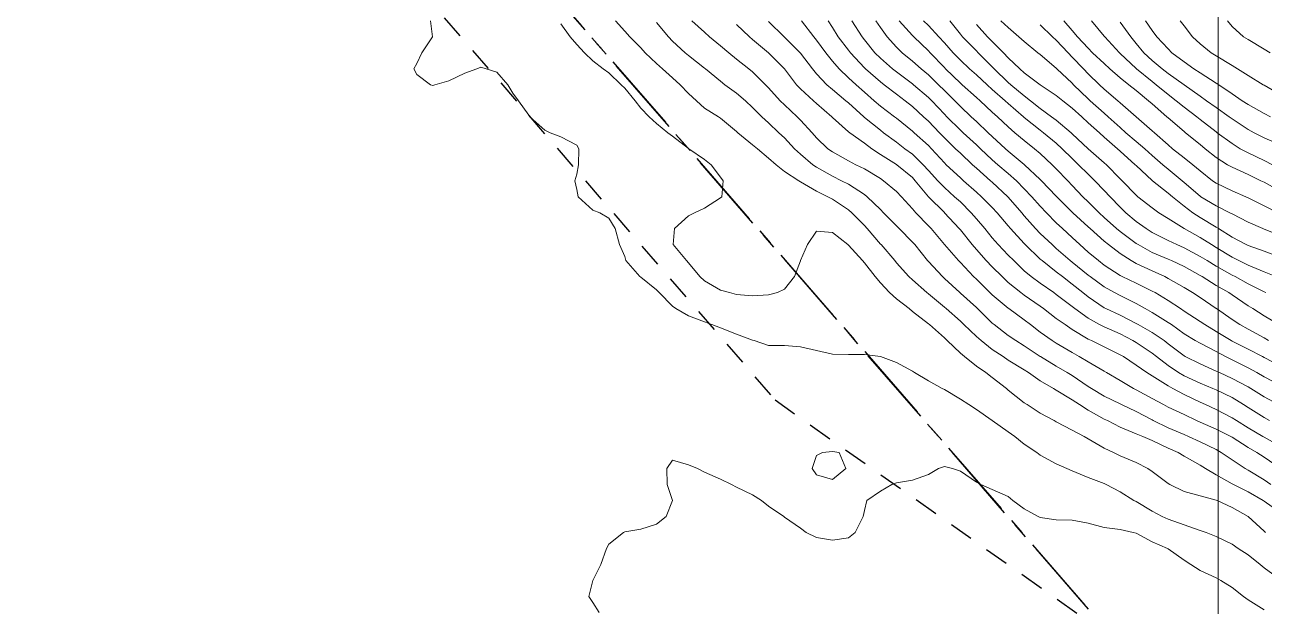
# Model space of a CAD drawing. Header units: centimetres. Extents: x 0 to 642158, y -847 to 649707.
# Drawn here: x 616929.49 to 616968.25, y 620188.95 to 620207.12 of the extents above; entities that cross this region are included whole.
import ezdxf

# ---------------------------------------------------------------- set-up
doc = ezdxf.new("R2010")
doc.units = ezdxf.units.CM
doc.header["$MEASUREMENT"] = 0
doc.linetypes.add('CENTERX2', pattern=[4, 2.5, -0.5, 0.5, -0.5])
doc.linetypes.add('JIS_02_0.7', pattern=[1.35, 0.75, -0.6])
for name, color, linetype, lineweight in [('MEV_grille', 254, 'Continuous', 9), ('WAL_parcellaire agricole', 7, 'JIS_02_0.7', 25), ('WAL_topographie 0.5', 253, 'Continuous', 20)]:
    doc.layers.add(name, color=color, linetype=linetype, lineweight=lineweight)
doc.layers.add('SPW_parcellaire cadastral', color=7, linetype='CENTERX2', lineweight=25, true_color=0xff0542)

# ---------------------------------------------------------------- blocks, each defined once
blk = doc.blocks.new('*U112')
at = {"layer": 'MEV_grille', "transparency": 33554687}
blk.add_lwpolyline([(0, 1825.476), (0, -1825.476)], dxfattribs=at)
blk = doc.blocks.new('*U113')
at = {"layer": 'MEV_grille', "color": 0, "linetype": 'ByBlock', "lineweight": -2, "transparency": 16777216}
blk.add_blockref('*U112', (1600, 0), dxfattribs=at)

msp = doc.modelspace()

# ---------------------------------------------------------------- linework, layer by layer
at = {"layer": 'SPW_parcellaire cadastral'}
for points in [[(617146.257, 620375.609), (617171.917, 620342.183), (617234.747, 620260.301), (617106.707, 620158.882), (617115.103, 620149.589), (617064.759, 620106.478), (617053.863, 620117.239), (616968.009, 620182.814), (616937.386, 620218.037), (616956.282, 620268.99), (616938.408, 620293.768), (616934.252, 620317.224), (616964.517, 620340.941), (617015.701, 620270.757), (617035.118, 620286.317), (617053.068, 620300.715), (617070.714, 620314.879), (617111.129, 620347.351), (617146.257, 620375.609)], [(616824.166, 620098.846), (616769.835, 620197.706), (616883.906, 620279.593), (616937.386, 620218.037), (616968.009, 620182.814), (616963.37, 620180.072), (616958.502, 620177.199), (616913.726, 620151.806), (616824.166, 620098.846)]]:
    msp.add_lwpolyline(points, dxfattribs=at)
at = {"layer": 'WAL_parcellaire agricole'}
msp.add_lwpolyline([(616814.972, 620053.628), (616740.957, 620187.285), (616763.872, 620197.621), (616785.453, 620210.873), (616845.948, 620253.88), (616873.445, 620272.883), (616895.443, 620289.885), (616917.191, 620305.471), (616928.44, 620312.222), (616940.443, 620291.39), (616945.861, 620276.474), (616947.695, 620267.475), (616936.951, 620221.391), (616939.069, 620211.428), (616952.954, 620195.393), (616968.962, 620184.092), (616986.584, 620171.864), (617004.365, 620160.596), (617008.458, 620154.4)], dxfattribs=at)
at = {"layer": 'WAL_topographie 0.5'}
for points in [[(616968.75, 620189.782), (616968.25, 620190.149), (616968.132, 620190.25), (616967.75, 620190.551), (616967.443, 620190.75), (616967.25, 620190.88), (616966.75, 620191.128), (616966.436, 620191.25), (616966.25, 620191.315), (616965.75, 620191.489), (616965.25, 620191.663), (616965.064, 620191.75), (616964.75, 620191.921), (616964.25, 620192.214), (616964.177, 620192.25), (616963.75, 620192.521), (616963.314, 620192.75), (616963.25, 620192.781), (616962.75, 620192.973), (616962.25, 620193.176), (616962.076, 620193.25), (616961.75, 620193.394), (616961.25, 620193.671), (616961.141, 620193.75), (616960.75, 620194.012), (616960.452, 620194.25), (616960.25, 620194.393), (616959.75, 620194.75), (616959.75, 620194.75), (616959.25, 620195.094), (616959.014, 620195.25), (616958.75, 620195.419), (616958.25, 620195.716), (616958.184, 620195.75), (616957.75, 620195.988), (616957.315, 620196.25), (616957.25, 620196.291), (616956.75, 620196.57), (616956.25, 620196.75), (616956.25, 620196.75), (616955.75, 620196.82), (616955.25, 620196.818), (616954.75, 620196.828), (616954.25, 620196.936), (616953.75, 620197.054), (616953.25, 620197.092), (616952.75, 620197.099), (616952.301, 620197.25), (616952.25, 620197.26), (616951.75, 620197.45), (616951.25, 620197.647), (616950.973, 620197.75), (616950.75, 620197.833), (616950.25, 620198.021), (616949.855, 620198.25), (616949.75, 620198.331), (616949.333, 620198.75), (616949.25, 620198.835), (616948.75, 620199.236), (616948.723, 620199.25), (616948.291, 620199.75), (616948.25, 620199.88), (616948.089, 620200.25), (616947.949, 620200.75), (616947.75, 620201.076), (616947.476, 620201.25), (616947.25, 620201.33), (616946.795, 620201.75), (616946.75, 620201.977), (616946.693, 620202.25), (616946.75, 620202.45), (616946.808, 620202.75), (616946.818, 620203.25), (616946.75, 620203.359), (616946.25, 620203.625), (616945.921, 620203.75), (616945.75, 620203.832), (616945.288, 620204.25), (616945.25, 620204.294), (616944.925, 620204.75), (616944.75, 620204.987), (616944.593, 620205.25), (616944.25, 620205.645), (616943.917, 620205.75), (616943.75, 620205.801), (616943.625, 620205.75), (616943.25, 620205.615), (616942.75, 620205.368), (616942.313, 620205.25), (616942.25, 620205.222), (616942.178, 620205.25), (616941.75, 620205.571), (616941.657, 620205.75), (616941.75, 620205.911), (616941.907, 620206.25), (616942.242, 620206.75), (616942.172, 620207.25)], [(616968.75, 620191.877), (616968.25, 620192.231), (616968.223, 620192.25), (616967.75, 620192.521), (616967.293, 620192.75), (616967.25, 620192.774), (616966.75, 620193.054), (616966.413, 620193.25), (616966.25, 620193.351), (616965.75, 620193.638), (616965.56, 620193.75), (616965.25, 620193.887), (616964.75, 620194.122), (616964.458, 620194.25), (616964.25, 620194.337), (616963.75, 620194.546), (616963.349, 620194.75), (616963.25, 620194.796), (616962.75, 620195.073), (616962.477, 620195.25), (616962.25, 620195.4), (616961.75, 620195.7), (616961.667, 620195.75), (616961.25, 620195.991), (616960.883, 620196.25), (616960.75, 620196.335), (616960.25, 620196.643), (616960.091, 620196.75), (616959.75, 620196.976), (616959.396, 620197.25), (616959.25, 620197.378), (616958.86, 620197.75), (616958.75, 620197.858), (616958.309, 620198.25), (616958.25, 620198.3), (616957.75, 620198.708), (616957.697, 620198.75), (616957.25, 620199.145), (616957.138, 620199.25), (616956.75, 620199.685), (616956.696, 620199.75), (616956.269, 620200.25), (616956.25, 620200.27), (616955.839, 620200.75), (616955.75, 620200.847), (616955.356, 620201.25), (616955.25, 620201.342), (616954.75, 620201.674), (616954.604, 620201.75), (616954.25, 620201.922), (616953.75, 620202.218), (616953.698, 620202.25), (616953.25, 620202.535), (616952.984, 620202.75), (616952.75, 620202.954), (616952.403, 620203.25), (616952.25, 620203.37), (616951.792, 620203.75), (616951.75, 620203.792), (616951.25, 620204.205), (616951.18, 620204.25), (616950.75, 620204.519), (616950.495, 620204.75), (616950.25, 620204.981), (616949.984, 620205.25), (616949.75, 620205.463), (616949.43, 620205.75), (616949.25, 620205.911), (616948.89, 620206.25), (616948.75, 620206.4), (616948.413, 620206.75), (616948.25, 620206.928), (616947.962, 620207.25)], [(616968.75, 620193.265), (616968.25, 620193.608), (616968.027, 620193.75), (616967.75, 620193.906), (616967.25, 620194.23), (616967.215, 620194.25), (616966.75, 620194.483), (616966.25, 620194.7), (616966.135, 620194.75), (616965.75, 620194.935), (616965.25, 620195.173), (616965.101, 620195.25), (616964.75, 620195.44), (616964.25, 620195.71), (616964.171, 620195.75), (616963.75, 620195.999), (616963.317, 620196.25), (616963.25, 620196.29), (616962.75, 620196.582), (616962.467, 620196.75), (616962.25, 620196.873), (616961.75, 620197.168), (616961.623, 620197.25), (616961.25, 620197.518), (616960.943, 620197.75), (616960.75, 620197.898), (616960.266, 620198.25), (616960.25, 620198.261), (616959.75, 620198.677), (616959.673, 620198.75), (616959.25, 620199.168), (616959.163, 620199.25), (616958.75, 620199.69), (616958.693, 620199.75), (616958.254, 620200.25), (616958.25, 620200.255), (616957.839, 620200.75), (616957.75, 620200.843), (616957.359, 620201.25), (616957.25, 620201.373), (616956.904, 620201.75), (616956.75, 620201.914), (616956.351, 620202.25), (616956.25, 620202.316), (616955.75, 620202.617), (616955.477, 620202.75), (616955.25, 620202.872), (616954.75, 620203.15), (616954.609, 620203.25), (616954.25, 620203.595), (616954.112, 620203.75), (616953.75, 620204.143), (616953.649, 620204.25), (616953.25, 620204.621), (616953.117, 620204.75), (616952.75, 620205.154), (616952.653, 620205.25), (616952.25, 620205.654), (616952.136, 620205.75), (616951.75, 620206.054), (616951.51, 620206.25), (616951.25, 620206.465), (616950.903, 620206.75), (616950.75, 620206.891), (616950.354, 620207.25)], [(616968.699, 620195.25), (616968.25, 620195.491), (616967.836, 620195.75), (616967.75, 620195.8), (616967.25, 620196.069), (616966.851, 620196.25), (616966.75, 620196.298), (616966.25, 620196.52), (616965.786, 620196.75), (616965.75, 620196.77), (616965.25, 620197.152), (616965.124, 620197.25), (616964.75, 620197.508), (616964.315, 620197.75), (616964.25, 620197.786), (616963.75, 620198.042), (616963.302, 620198.25), (616963.25, 620198.277), (616962.75, 620198.617), (616962.579, 620198.75), (616962.25, 620199.011), (616961.942, 620199.25), (616961.75, 620199.402), (616961.304, 620199.75), (616961.25, 620199.798), (616960.782, 620200.25), (616960.75, 620200.283), (616960.322, 620200.75), (616960.25, 620200.838), (616959.902, 620201.25), (616959.75, 620201.411), (616959.414, 620201.75), (616959.25, 620201.896), (616958.848, 620202.25), (616958.75, 620202.339), (616958.309, 620202.75), (616958.25, 620202.807), (616957.843, 620203.25), (616957.75, 620203.347), (616957.305, 620203.75), (616957.25, 620203.8), (616956.75, 620204.2), (616956.685, 620204.25), (616956.25, 620204.582), (616956.052, 620204.75), (616955.75, 620205.013), (616955.487, 620205.25), (616955.25, 620205.47), (616954.955, 620205.75), (616954.75, 620205.987), (616954.542, 620206.25), (616954.25, 620206.646), (616954.165, 620206.75), (616953.78, 620207.25)], [(616968.75, 620195.854), (616968.25, 620196.119), (616968.02, 620196.25), (616967.75, 620196.395), (616967.25, 620196.649), (616967.047, 620196.75), (616966.75, 620196.907), (616966.25, 620197.165), (616966.099, 620197.25), (616965.75, 620197.46), (616965.35, 620197.75), (616965.25, 620197.818), (616964.75, 620198.131), (616964.534, 620198.25), (616964.25, 620198.413), (616963.75, 620198.657), (616963.573, 620198.75), (616963.25, 620198.929), (616962.81, 620199.25), (616962.75, 620199.296), (616962.25, 620199.698), (616962.185, 620199.75), (616961.75, 620200.134), (616961.619, 620200.25), (616961.25, 620200.598), (616961.104, 620200.75), (616960.75, 620201.156), (616960.672, 620201.25), (616960.25, 620201.738), (616960.239, 620201.75), (616959.75, 620202.2), (616959.694, 620202.25), (616959.25, 620202.646), (616959.135, 620202.75), (616958.75, 620203.107), (616958.602, 620203.25), (616958.25, 620203.59), (616958.096, 620203.75), (616957.75, 620204.111), (616957.598, 620204.25), (616957.25, 620204.568), (616957.021, 620204.75), (616956.75, 620204.955), (616956.367, 620205.25), (616956.25, 620205.339), (616955.779, 620205.75), (616955.75, 620205.779), (616955.31, 620206.25), (616955.25, 620206.327), (616954.931, 620206.75), (616954.75, 620207.043), (616954.617, 620207.25)], [(616968.75, 620196.456), (616968.25, 620196.726), (616968.204, 620196.75), (616967.75, 620196.984), (616967.25, 620197.237), (616967.226, 620197.25), (616966.75, 620197.539), (616966.401, 620197.75), (616966.25, 620197.852), (616965.75, 620198.173), (616965.633, 620198.25), (616965.25, 620198.499), (616964.839, 620198.75), (616964.75, 620198.799), (616964.25, 620199.048), (616963.815, 620199.25), (616963.75, 620199.283), (616963.25, 620199.613), (616963.071, 620199.75), (616962.75, 620200.016), (616962.487, 620200.25), (616962.25, 620200.474), (616961.949, 620200.75), (616961.75, 620200.934), (616961.441, 620201.25), (616961.25, 620201.451), (616960.987, 620201.75), (616960.75, 620202), (616960.502, 620202.25), (616960.25, 620202.473), (616959.927, 620202.75), (616959.75, 620202.905), (616959.382, 620203.25), (616959.25, 620203.375), (616958.834, 620203.75), (616958.75, 620203.828), (616958.33, 620204.25), (616958.25, 620204.332), (616957.855, 620204.75), (616957.75, 620204.855), (616957.288, 620205.25), (616957.25, 620205.282), (616956.75, 620205.653), (616956.624, 620205.75), (616956.25, 620206.08), (616956.079, 620206.25), (616955.75, 620206.657), (616955.678, 620206.75), (616955.358, 620207.25)], [(616968.391, 620197.25), (616968.25, 620197.334), (616967.75, 620197.609), (616967.496, 620197.75), (616967.25, 620197.913), (616966.758, 620198.25), (616966.75, 620198.256), (616966.25, 620198.593), (616966.011, 620198.75), (616965.75, 620198.907), (616965.25, 620199.193), (616965.144, 620199.25), (616964.75, 620199.427), (616964.25, 620199.665), (616964.098, 620199.75), (616963.75, 620199.972), (616963.383, 620200.25), (616963.25, 620200.354), (616962.807, 620200.75), (616962.75, 620200.803), (616962.266, 620201.25), (616962.25, 620201.266), (616961.763, 620201.75), (616961.75, 620201.764), (616961.288, 620202.25), (616961.25, 620202.288), (616960.758, 620202.75), (616960.75, 620202.757), (616960.25, 620203.17), (616960.159, 620203.25), (616959.75, 620203.628), (616959.621, 620203.75), (616959.25, 620204.103), (616959.091, 620204.25), (616958.75, 620204.572), (616958.577, 620204.75), (616958.25, 620205.071), (616958.071, 620205.25), (616957.75, 620205.564), (616957.522, 620205.75), (616957.25, 620205.988), (616956.931, 620206.25), (616956.75, 620206.426), (616956.462, 620206.75), (616956.25, 620207.038), (616956.104, 620207.25)], [(616968.712, 620197.75), (616968.25, 620198.027), (616967.895, 620198.25), (616967.75, 620198.341), (616967.25, 620198.678), (616967.143, 620198.75), (616966.75, 620198.973), (616966.309, 620199.25), (616966.25, 620199.285), (616965.75, 620199.564), (616965.352, 620199.75), (616965.25, 620199.794), (616964.75, 620200.004), (616964.314, 620200.25), (616964.25, 620200.291), (616963.75, 620200.659), (616963.636, 620200.75), (616963.25, 620201.1), (616963.088, 620201.25), (616962.75, 620201.588), (616962.586, 620201.75), (616962.25, 620202.102), (616962.109, 620202.25), (616961.75, 620202.624), (616961.626, 620202.75), (616961.25, 620203.096), (616961.067, 620203.25), (616960.75, 620203.504), (616960.458, 620203.75), (616960.25, 620203.931), (616959.91, 620204.25), (616959.75, 620204.393), (616959.366, 620204.75), (616959.25, 620204.854), (616958.807, 620205.25), (616958.75, 620205.3), (616958.289, 620205.75), (616958.25, 620205.79), (616957.805, 620206.25), (616957.75, 620206.31), (616957.291, 620206.75), (616957.25, 620206.791), (616956.833, 620207.25)], [(616968.305, 620198.75), (616968.25, 620198.774), (616967.75, 620199.03), (616967.346, 620199.25), (616967.25, 620199.298), (616966.75, 620199.578), (616966.467, 620199.75), (616966.25, 620199.883), (616965.75, 620200.15), (616965.517, 620200.25), (616965.25, 620200.377), (616964.75, 620200.629), (616964.561, 620200.75), (616964.25, 620200.977), (616963.93, 620201.25), (616963.75, 620201.426), (616963.433, 620201.75), (616963.25, 620201.944), (616962.958, 620202.25), (616962.75, 620202.45), (616962.449, 620202.75), (616962.25, 620202.94), (616961.937, 620203.25), (616961.75, 620203.419), (616961.348, 620203.75), (616961.25, 620203.825), (616960.75, 620204.228), (616960.725, 620204.25), (616960.25, 620204.664), (616960.154, 620204.75), (616959.75, 620205.101), (616959.584, 620205.25), (616959.25, 620205.561), (616959.036, 620205.75), (616958.75, 620206.019), (616958.527, 620206.25), (616958.25, 620206.56), (616958.075, 620206.75), (616957.75, 620207.103), (616957.602, 620207.25)], [(616968.614, 620199.25), (616968.25, 620199.4), (616967.75, 620199.609), (616967.46, 620199.75), (616967.25, 620199.858), (616966.75, 620200.162), (616966.606, 620200.25), (616966.25, 620200.473), (616965.754, 620200.75), (616965.75, 620200.753), (616965.25, 620201.068), (616964.961, 620201.25), (616964.75, 620201.398), (616964.301, 620201.75), (616964.25, 620201.794), (616963.81, 620202.25), (616963.75, 620202.312), (616963.318, 620202.75), (616963.25, 620202.811), (616962.75, 620203.248), (616962.748, 620203.25), (616962.25, 620203.719), (616962.216, 620203.75), (616961.75, 620204.142), (616961.604, 620204.25), (616961.25, 620204.505), (616960.945, 620204.75), (616960.75, 620204.901), (616960.333, 620205.25), (616960.25, 620205.323), (616959.805, 620205.75), (616959.75, 620205.809), (616959.305, 620206.25), (616959.25, 620206.306), (616958.815, 620206.75), (616958.75, 620206.831), (616958.42, 620207.25)], [(616968.75, 620200.541), (616968.25, 620200.736), (616968.215, 620200.75), (616967.75, 620200.956), (616967.25, 620201.21), (616967.178, 620201.25), (616966.75, 620201.466), (616966.277, 620201.75), (616966.25, 620201.768), (616965.75, 620202.195), (616965.686, 620202.25), (616965.25, 620202.609), (616965.083, 620202.75), (616964.75, 620203.042), (616964.519, 620203.25), (616964.25, 620203.478), (616963.93, 620203.75), (616963.75, 620203.913), (616963.378, 620204.25), (616963.25, 620204.361), (616962.815, 620204.75), (616962.75, 620204.812), (616962.293, 620205.25), (616962.25, 620205.295), (616961.767, 620205.75), (616961.75, 620205.768), (616961.25, 620206.192), (616961.175, 620206.25), (616960.75, 620206.6), (616960.584, 620206.75), (616960.25, 620207.035), (616960.019, 620207.25)], [(616968.75, 620201.924), (616968.25, 620202.2), (616968.153, 620202.25), (616967.75, 620202.443), (616967.25, 620202.668), (616967.109, 620202.75), (616966.75, 620202.979), (616966.41, 620203.25), (616966.25, 620203.377), (616965.794, 620203.75), (616965.75, 620203.786), (616965.25, 620204.217), (616965.212, 620204.25), (616964.75, 620204.651), (616964.639, 620204.75), (616964.25, 620205.066), (616964.023, 620205.25), (616963.75, 620205.47), (616963.429, 620205.75), (616963.25, 620205.912), (616962.886, 620206.25), (616962.75, 620206.391), (616962.417, 620206.75), (616962.25, 620206.95), (616961.986, 620207.25)], [(616968.511, 620202.75), (616968.25, 620202.883), (616967.75, 620203.118), (616967.505, 620203.25), (616967.25, 620203.409), (616966.788, 620203.75), (616966.75, 620203.778), (616966.25, 620204.162), (616966.142, 620204.25), (616965.75, 620204.549), (616965.505, 620204.75), (616965.25, 620204.946), (616964.88, 620205.25), (616964.75, 620205.35), (616964.259, 620205.75), (616964.25, 620205.758), (616963.75, 620206.226), (616963.724, 620206.25), (616963.265, 620206.75), (616963.25, 620206.769), (616962.851, 620207.25)], [(616968.447, 620204.25), (616968.25, 620204.351), (616967.75, 620204.637), (616967.569, 620204.75), (616967.25, 620204.961), (616966.831, 620205.25), (616966.75, 620205.304), (616966.25, 620205.621), (616966.051, 620205.75), (616965.75, 620205.962), (616965.368, 620206.25), (616965.25, 620206.368), (616964.899, 620206.75), (616964.75, 620206.946), (616964.543, 620207.25)], [(616968.75, 620204.944), (616968.25, 620205.233), (616968.222, 620205.25), (616967.75, 620205.544), (616967.422, 620205.75), (616967.25, 620205.856), (616966.75, 620206.153), (616966.591, 620206.25), (616966.25, 620206.533), (616966.012, 620206.75), (616965.75, 620207.091), (616965.626, 620207.25)], [(616968.444, 620206.25), (616968.25, 620206.363), (616967.75, 620206.661), (616967.611, 620206.75), (616967.25, 620207.067), (616967.105, 620207.25)], [(616968.294, 620191.25), (616968.25, 620191.289), (616967.755, 620191.75), (616967.75, 620191.753), (616967.25, 620192.036), (616966.783, 620192.25), (616966.75, 620192.263), (616966.25, 620192.4), (616965.75, 620192.534), (616965.3, 620192.75), (616965.25, 620192.779), (616964.75, 620193.158), (616964.619, 620193.25), (616964.25, 620193.435), (616963.75, 620193.65), (616963.543, 620193.75), (616963.25, 620193.891), (616962.75, 620194.181), (616962.624, 620194.25), (616962.25, 620194.449), (616961.75, 620194.714), (616961.684, 620194.75), (616961.25, 620194.982), (616960.838, 620195.25), (616960.75, 620195.306), (616960.25, 620195.701), (616960.195, 620195.75), (616959.75, 620196.101), (616959.55, 620196.25), (616959.25, 620196.449), (616958.875, 620196.75), (616958.75, 620196.854), (616958.337, 620197.25), (616958.25, 620197.332), (616957.784, 620197.75), (616957.75, 620197.777), (616957.25, 620198.165), (616957.149, 620198.25), (616956.75, 620198.561), (616956.535, 620198.75), (616956.25, 620199.056), (616956.081, 620199.25), (616955.75, 620199.68), (616955.685, 620199.75), (616955.25, 620200.237), (616955.232, 620200.25), (616954.75, 620200.627), (616954.25, 620200.676), (616953.973, 620200.25), (616953.753, 620199.75), (616953.75, 620199.741), (616953.566, 620199.25), (616953.25, 620198.858), (616953.031, 620198.75), (616952.75, 620198.677), (616952.25, 620198.648), (616951.75, 620198.696), (616951.531, 620198.75), (616951.25, 620198.825), (616950.75, 620199.122), (616950.603, 620199.25), (616950.25, 620199.682), (616950.183, 620199.75), (616949.763, 620200.25), (616949.806, 620200.75), (616950.25, 620201.152), (616950.438, 620201.25), (616950.75, 620201.389), (616951.25, 620201.717), (616951.287, 620201.75), (616951.332, 620202.25), (616951.25, 620202.358), (616950.96, 620202.75), (616950.75, 620202.908), (616950.258, 620203.25), (616950.25, 620203.255), (616949.75, 620203.637), (616949.602, 620203.75), (616949.25, 620204.038), (616949.012, 620204.25), (616948.75, 620204.517), (616948.578, 620204.75), (616948.25, 620205.138), (616948.141, 620205.25), (616947.75, 620205.627), (616947.578, 620205.75), (616947.25, 620205.996), (616946.988, 620206.25), (616946.75, 620206.503), (616946.549, 620206.75), (616946.25, 620207.159)], [(616968.461, 620192.75), (616968.25, 620192.898), (616967.75, 620193.198), (616967.659, 620193.25), (616967.25, 620193.519), (616966.909, 620193.75), (616966.75, 620193.841), (616966.25, 620194.088), (616965.889, 620194.25), (616965.75, 620194.309), (616965.25, 620194.527), (616964.786, 620194.75), (616964.75, 620194.769), (616964.25, 620195.029), (616963.795, 620195.25), (616963.75, 620195.273), (616963.25, 620195.513), (616962.855, 620195.75), (616962.75, 620195.818), (616962.25, 620196.158), (616962.096, 620196.25), (616961.75, 620196.446), (616961.261, 620196.75), (616961.25, 620196.757), (616960.75, 620197.085), (616960.482, 620197.25), (616960.25, 620197.413), (616959.811, 620197.75), (616959.75, 620197.799), (616959.283, 620198.25), (616959.25, 620198.281), (616958.75, 620198.735), (616958.732, 620198.75), (616958.25, 620199.192), (616958.188, 620199.25), (616957.75, 620199.721), (616957.724, 620199.75), (616957.321, 620200.25), (616957.25, 620200.332), (616956.838, 620200.75), (616956.75, 620200.835), (616956.345, 620201.25), (616956.25, 620201.347), (616955.839, 620201.75), (616955.75, 620201.819), (616955.25, 620202.138), (616955.032, 620202.25), (616954.75, 620202.387), (616954.25, 620202.671), (616954.137, 620202.75), (616953.75, 620203.081), (616953.561, 620203.25), (616953.25, 620203.59), (616953.077, 620203.75), (616952.75, 620204.061), (616952.544, 620204.25), (616952.25, 620204.536), (616952.026, 620204.75), (616951.75, 620204.984), (616951.386, 620205.25), (616951.25, 620205.358), (616950.773, 620205.75), (616950.75, 620205.768), (616950.25, 620206.164), (616950.146, 620206.25), (616949.75, 620206.609), (616949.616, 620206.75), (616949.25, 620207.195)], [(616968.75, 620193.954), (616968.25, 620194.229), (616968.214, 620194.25), (616967.75, 620194.523), (616967.389, 620194.75), (616967.25, 620194.84), (616966.75, 620195.091), (616966.42, 620195.25), (616966.25, 620195.329), (616965.75, 620195.564), (616965.399, 620195.75), (616965.25, 620195.832), (616964.75, 620196.146), (616964.581, 620196.25), (616964.25, 620196.477), (616963.851, 620196.75), (616963.75, 620196.81), (616963.25, 620197.053), (616962.848, 620197.25), (616962.75, 620197.295), (616962.25, 620197.602), (616962.026, 620197.75), (616961.75, 620197.94), (616961.347, 620198.25), (616961.25, 620198.322), (616960.75, 620198.672), (616960.643, 620198.75), (616960.25, 620199.067), (616960.054, 620199.25), (616959.75, 620199.554), (616959.562, 620199.75), (616959.25, 620200.095), (616959.115, 620200.25), (616958.75, 620200.709), (616958.716, 620200.75), (616958.259, 620201.25), (616958.25, 620201.258), (616957.75, 620201.75), (616957.75, 620201.75), (616957.336, 620202.25), (616957.25, 620202.345), (616956.763, 620202.75), (616956.75, 620202.759), (616956.25, 620203.073), (616955.978, 620203.25), (616955.75, 620203.419), (616955.289, 620203.75), (616955.25, 620203.782), (616954.75, 620204.229), (616954.729, 620204.25), (616954.25, 620204.665), (616954.154, 620204.75), (616953.75, 620205.122), (616953.627, 620205.25), (616953.25, 620205.745), (616953.246, 620205.75), (616952.751, 620206.25), (616952.75, 620206.251), (616952.25, 620206.668), (616952.151, 620206.75), (616951.75, 620207.138)], [(616968.421, 620194.75), (616968.25, 620194.842), (616967.75, 620195.162), (616967.611, 620195.25), (616967.25, 620195.467), (616966.75, 620195.706), (616966.651, 620195.75), (616966.25, 620195.921), (616965.75, 620196.149), (616965.578, 620196.25), (616965.25, 620196.472), (616964.89, 620196.75), (616964.75, 620196.86), (616964.25, 620197.187), (616964.146, 620197.25), (616963.75, 620197.457), (616963.25, 620197.676), (616963.107, 620197.75), (616962.75, 620197.953), (616962.333, 620198.25), (616962.25, 620198.314), (616961.75, 620198.692), (616961.671, 620198.75), (616961.25, 620199.047), (616960.969, 620199.25), (616960.75, 620199.435), (616960.422, 620199.75), (616960.25, 620199.925), (616959.934, 620200.25), (616959.75, 620200.46), (616959.511, 620200.75), (616959.25, 620201.058), (616959.09, 620201.25), (616958.75, 620201.587), (616958.572, 620201.75), (616958.25, 620202.032), (616958.042, 620202.25), (616957.75, 620202.57), (616957.588, 620202.75), (616957.25, 620203.082), (616957.016, 620203.25), (616956.75, 620203.45), (616956.348, 620203.75), (616956.25, 620203.826), (616955.75, 620204.23), (616955.727, 620204.25), (616955.25, 620204.682), (616955.172, 620204.75), (616954.75, 620205.097), (616954.571, 620205.25), (616954.25, 620205.594), (616954.121, 620205.75), (616953.75, 620206.239), (616953.741, 620206.25), (616953.25, 620206.742), (616953.241, 620206.75), (616952.75, 620207.228)], [(616968.75, 620199.858), (616968.25, 620200.042), (616967.75, 620200.222), (616967.692, 620200.25), (616967.25, 620200.487), (616966.822, 620200.75), (616966.75, 620200.793), (616966.25, 620201.102), (616966.026, 620201.25), (616965.75, 620201.454), (616965.382, 620201.75), (616965.25, 620201.863), (616964.759, 620202.25), (616964.75, 620202.257), (616964.25, 620202.72), (616964.221, 620202.75), (616963.75, 620203.178), (616963.669, 620203.25), (616963.25, 620203.615), (616963.098, 620203.75), (616962.75, 620204.063), (616962.548, 620204.25), (616962.25, 620204.519), (616961.953, 620204.75), (616961.75, 620204.912), (616961.25, 620205.247), (616961.246, 620205.25), (616960.75, 620205.625), (616960.606, 620205.75), (616960.25, 620206.091), (616960.101, 620206.25), (616959.75, 620206.604), (616959.604, 620206.75), (616959.25, 620207.135)], [(616968.68, 620201.25), (616968.25, 620201.461), (616967.75, 620201.719), (616967.681, 620201.75), (616967.25, 620201.937), (616966.75, 620202.174), (616966.638, 620202.25), (616966.25, 620202.553), (616966.02, 620202.75), (616965.75, 620202.965), (616965.388, 620203.25), (616965.25, 620203.369), (616964.822, 620203.75), (616964.75, 620203.814), (616964.25, 620204.248), (616964.248, 620204.25), (616963.75, 620204.686), (616963.675, 620204.75), (616963.25, 620205.113), (616963.105, 620205.25), (616962.75, 620205.594), (616962.6, 620205.75), (616962.25, 620206.113), (616962.118, 620206.25), (616961.75, 620206.639), (616961.629, 620206.75), (616961.25, 620207.127)], [(616968.75, 620203.373), (616968.25, 620203.595), (616967.945, 620203.75), (616967.75, 620203.853), (616967.25, 620204.183), (616967.158, 620204.25), (616966.75, 620204.535), (616966.454, 620204.75), (616966.25, 620204.895), (616965.75, 620205.247), (616965.747, 620205.25), (616965.25, 620205.604), (616965.058, 620205.75), (616964.75, 620206.011), (616964.492, 620206.25), (616964.25, 620206.542), (616964.078, 620206.75), (616963.75, 620207.204)], [(616954.75, 620192.911), (616955.163, 620193.25), (616954.958, 620193.75), (616954.75, 620193.785), (616954.438, 620193.75), (616954.25, 620193.662), (616954.11, 620193.25), (616954.25, 620193.056), (616954.75, 620192.911)], [(616968.25, 620188.83), (616967.75, 620189.148), (616967.605, 620189.25), (616967.25, 620189.529), (616966.894, 620189.75), (616966.75, 620189.831), (616966.25, 620190.064), (616965.96, 620190.25), (616965.75, 620190.381), (616965.25, 620190.739), (616965.233, 620190.75), (616964.75, 620190.959), (616964.25, 620191.225), (616964.157, 620191.25), (616963.75, 620191.34), (616963.25, 620191.408), (616962.75, 620191.545), (616962.25, 620191.637), (616961.75, 620191.648), (616961.25, 620191.719), (616961.183, 620191.75), (616960.75, 620191.986), (616960.394, 620192.25), (616960.25, 620192.377), (616959.75, 620192.599), (616959.393, 620192.75), (616959.25, 620192.819), (616958.75, 620193.165), (616958.5, 620193.25), (616958.25, 620193.317), (616958.071, 620193.25), (616957.75, 620193.061), (616957.25, 620192.891), (616956.75, 620192.806), (616956.61, 620192.75), (616956.25, 620192.546), (616955.825, 620192.25), (616955.75, 620191.942), (616955.708, 620191.75), (616955.464, 620191.25), (616955.25, 620191.081), (616954.75, 620191.011), (616954.25, 620191.092), (616953.925, 620191.25), (616953.75, 620191.389), (616953.25, 620191.731), (616953.225, 620191.75), (616952.75, 620192.078), (616952.533, 620192.25), (616952.25, 620192.432), (616951.75, 620192.669), (616951.594, 620192.75), (616951.25, 620192.917), (616950.75, 620193.133), (616950.531, 620193.25), (616950.25, 620193.365), (616949.75, 620193.509), (616949.566, 620193.25), (616949.574, 620192.75), (616949.75, 620192.25), (616949.75, 620192.25), (616949.75, 620192.25), (616949.55, 620191.75), (616949.25, 620191.51), (616948.75, 620191.35), (616948.25, 620191.269), (616948.217, 620191.25), (616947.75, 620190.882), (616947.684, 620190.75), (616947.508, 620190.25), (616947.25, 620189.75), (616947.25, 620189.75), (616947.13, 620189.25), (616947.25, 620189.062), (616947.45, 620188.75)]]:
    msp.add_lwpolyline(points, dxfattribs=at)

# ---------------------------------------------------------------- block references
at = {"layer": 'MEV_grille', "transparency": 33554687}
msp.add_blockref('*U113', (615366.814, 620593.644), dxfattribs=at)

doc.saveas('drawing.dxf')
